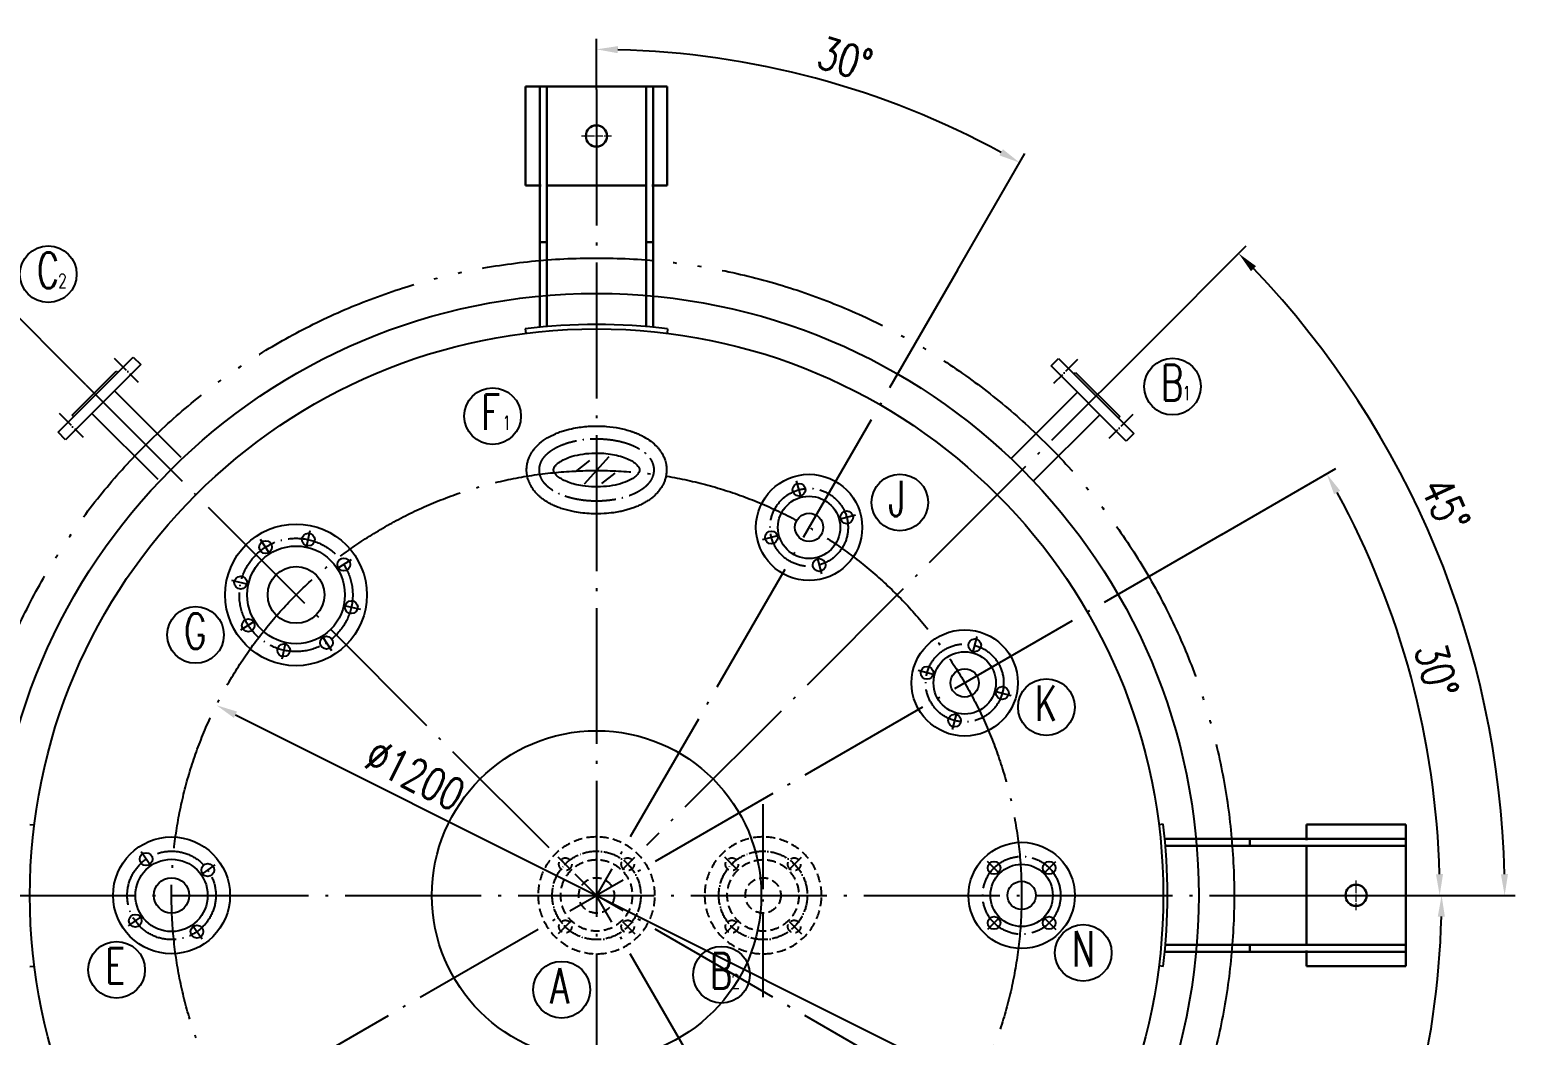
# Model space of a CAD drawing. Extents: x 2928 to 12091, y -6087 to 4005.
# Drawn here: x 6142 to 8239, y -3563 to -2143 of the extents above; entities that cross this region are included whole.
import ezdxf

# ---------------------------------------------------------------- set-up
doc = ezdxf.new("R2010")
doc.units = 0
doc.header["$MEASUREMENT"] = 0
for name, pattern in [('ACAD_ISO04W100', [30.5, 24, -3, 0.5, -3]), ('ACAD_ISO05W100', [34, 24, -3, 0.5, -3, 0.5, -3]), ('DASH10', [12, 10, -1, 0, -1]), ('HIDDEN', [0.375, 0.25, -0.125])]:
    doc.linetypes.add(name, pattern=pattern)
doc.layers.get('DEFPOINTS').update_dxf_attribs({"linetype": 'CONTINUOUS'})
for name, color, linetype in [('1中心线', 3, 'ACAD_ISO04W100'), ('3轮廓', 7, 'CONTINUOUS'), ('3轮廓、图框', 7, 'CONTINUOUS'), ('4文字标注', 5, 'CONTINUOUS'), ('6断裂线', 6, 'ACAD_ISO05W100')]:
    doc.layers.add(name, color=color, linetype=linetype)
doc.layers.add('中心线', color=3, linetype='DASH10', lineweight=18)
doc.layers.add('轮廓线', color=7, linetype='CONTINUOUS', lineweight=30)
doc.styles.add('CHINA', font='romans.shx', dxfattribs={"bigfont": 'china.shx'})
doc.styles.add('样式 2', font='ROMANS.shx', dxfattribs={"width": 0.75, "bigfont": 'hmhz.shx'})
doc.dimstyles.new('普通15CC', dxfattribs={"dimscale": 15, "dimtxt": 3, "dimasz": 2, "dimexe": 1, "dimexo": 0, "dimgap": 1, "dimtad": 1, "dimdec": 0, "dimzin": 11, "dimdsep": 46, "dimtxsty": 'CHINA', "dimcen": 0, "dimclrd": 5, "dimclre": 5, "dimclrt": 5, "dimadec": 0, "dimazin": 0, "dimtfac": 0.7, "dimtdec": 4, "dimtofl": 0, "dimtmove": 0, "dimatfit": 0, "dimfxl": 1, "dimtolj": 1, "dimtzin": 11, "dimarcsym": 0})

# ---------------------------------------------------------------- blocks, each defined once
blk = doc.blocks.new('管口符号')
at = {"layer": '4文字标注'}
blk.add_circle((-1249.14, -514.69), 4, dxfattribs=at)
at = {"layer": '4文字标注', "style": '样式 2', "width": 0.7}
for tag, p, height in [('A', (-1250.76, -516.64), 5), ('1', (-1247.74, -516.63), 2)]:
    blk.add_attdef(tag, p, '', height=height, dxfattribs=at)
blk = doc.blocks.new('*D32')
at = {"layer": '3轮廓、图框', "color": 5, "lineweight": -2}
for p, q in [((5854.9, -3365.8), (5692, -3365.8)), ((6059, -3875.5), (5859.5, -3990.7))]:
    blk.add_line(p, q, dxfattribs=at)
blk.add_arc((6941.8, -3365.8), 1234.8, 181.3921, 208.6079, dxfattribs=at)
at = {"layer": '3轮廓、图框', "color": 5}
for points in [[(5712.4, -3395.8), (5702.4, -3395.9), (5707, -3365.8)], [(5853.4, -3959.5), (5862.1, -3954.6), (5872.5, -3983.2)]]:
    blk.add_solid(points, dxfattribs=at)
at = {"layer": 'DEFPOINTS', "color": 0}
for p in [(5854.9, -3365.8), (6941.8, -3365.9), (7961.1, -3365.8), (5781.5, -3788.1), (6059, -3875.5)]:
    blk.add_point(p, dxfattribs=at)
at = {"layer": '3轮廓、图框', "color": 5, "insert": (5778.7, -3650), "char_height": 45, "attachment_point": 5, "rotation": 283.7284, "style": '样式 2'}
blk.add_mtext('\\A1;30%%d', dxfattribs=at)
blk = doc.blocks.new('*D33')
at = {"layer": '3轮廓、图框', "color": 5, "lineweight": -2}
for p, q in [((6941.8, -2228), (6941.8, -2156.2)), ((7451.4, -2483), (7546.5, -2318.3))]:
    blk.add_line(p, q, dxfattribs=at)
blk.add_arc((6941.8, -3365.8), 1194.5, 61.439, 88.561, dxfattribs=at)
at = {"layer": '3轮廓、图框', "color": 5}
for points in [[(6971.8, -2166.6), (6971.7, -2176.6), (6941.8, -2171.2)], [(7510.4, -2320.9), (7515.3, -2312.2), (7539, -2331.2)]]:
    blk.add_solid(points, dxfattribs=at)
at = {"layer": 'DEFPOINTS', "color": 0}
for p in [(7149.2, -2189.4), (6941.8, -2228), (7451.4, -2483), (6941.7, -3365.8), (6941.8, -4579.2)]:
    blk.add_point(p, dxfattribs=at)
at = {"layer": '3轮廓、图框', "color": 5, "insert": (7292.4, -2184.7), "char_height": 45, "attachment_point": 5, "rotation": 343.4654, "style": '样式 2'}
blk.add_mtext('\\A1;30%%d', dxfattribs=at)
blk = doc.blocks.new('*D34')
at = {"layer": '3轮廓、图框', "color": 5, "lineweight": -2}
for p, q in [((7824.5, -2856.2), (7985.5, -2763.2)), ((7961.1, -3365.8), (8146.9, -3365.8))]:
    blk.add_line(p, q, dxfattribs=at)
blk.add_arc((6941.8, -3365.8), 1190.2, 1.4443, 28.5557, dxfattribs=at)
at = {"layer": '3轮廓、图框', "color": 5}
for points in [[(7991.5, -2794.5), (7982.8, -2799.4), (7972.5, -2770.7)], [(8126.6, -3335.9), (8136.6, -3335.8), (8131.9, -3365.8)]]:
    blk.add_solid(points, dxfattribs=at)
at = {"layer": 'DEFPOINTS', "color": 0}
for p in [(7824.5, -2856.2), (8113.9, -3159.2), (5854.9, -3365.8), (6941.8, -3365.8), (7961.1, -3365.8)]:
    blk.add_point(p, dxfattribs=at)
at = {"layer": '3轮廓、图框', "color": 5, "insert": (8127.6, -3048.1), "char_height": 45, "attachment_point": 5, "rotation": 285, "style": '样式 2'}
blk.add_mtext('\\A1;30%%d', dxfattribs=at)
blk = doc.blocks.new('*D35')
at = {"layer": '3轮廓、图框', "color": 5, "lineweight": -2}
for p, q in [((7961.1, -3365.8), (8149.6, -3365.8)), ((7824.5, -3875.5), (7987.7, -3969.7))]:
    blk.add_line(p, q, dxfattribs=at)
blk.add_arc((6941.8, -3365.8), 1192.8, 331.4411, 358.5589, dxfattribs=at)
at = {"layer": '3轮廓、图框', "color": 5}
for points in [[(8139.2, -3395.9), (8129.2, -3395.8), (8134.6, -3365.8)], [(7985.1, -3933.6), (7993.8, -3938.5), (7974.8, -3962.2)]]:
    blk.add_solid(points, dxfattribs=at)
at = {"layer": 'DEFPOINTS', "color": 0}
for p in [(5854.9, -3365.8), (6941.8, -3365.8), (7961.1, -3365.8), (8116.4, -3573), (7824.5, -3875.5)]:
    blk.add_point(p, dxfattribs=at)
at = {"layer": '3轮廓、图框', "color": 5, "insert": (8044.5, -3710.4), "char_height": 45, "attachment_point": 5, "rotation": 72.6489, "style": '样式 2'}
blk.add_mtext('\\A1;30%%d', dxfattribs=at)
blk = doc.blocks.new('*D36')
at = {"layer": '3轮廓、图框', "color": 5, "lineweight": -2}
blk.add_line((7451.4, -4248.6), (7554, -4426.4), dxfattribs=at)
blk.add_arc((6941.8, -3365.9), 1209.5, 271.4211, 298.5789, dxfattribs=at)
at = {"layer": '3轮廓、图框', "color": 5}
for points in [[(7522.8, -4432.4), (7517.9, -4423.7), (7546.5, -4413.4)], [(6971.7, -4570.1), (6971.8, -4580.1), (6941.8, -4575.5)]]:
    blk.add_solid(points, dxfattribs=at)
at = {"layer": 'DEFPOINTS', "color": 0}
for p in [(6941.8, -2228), (6941.7, -3365.9), (7451.4, -4248.6), (7151.8, -4557.1), (6941.8, -4579.2)]:
    blk.add_point(p, dxfattribs=at)
at = {"layer": '3轮廓、图框', "color": 5, "insert": (7262.2, -4493.3), "char_height": 45, "attachment_point": 5, "rotation": 15.8671, "style": '样式 2'}
blk.add_mtext('\\A1;30%%d', dxfattribs=at)
blk = doc.blocks.new('*D37')
at = {"layer": '3轮廓、图框', "color": 5, "lineweight": -2}
for p, q in [((6221, -2645), (6063.3, -2487.3)), ((5854.9, -3365.8), (5699.4, -3365.8))]:
    blk.add_line(p, q, dxfattribs=at)
blk.add_arc((6941.8, -3365.8), 1227.4, 136.4005, 178.5995, dxfattribs=at)
at = {"layer": '3轮廓、图框', "color": 5}
for points in [[(6056.5, -2522.9), (6049.4, -2515.9), (6073.9, -2497.9)], [(5709.8, -3335.8), (5719.8, -3335.9), (5714.4, -3365.8)]]:
    blk.add_solid(points, dxfattribs=at)
at = {"layer": 'DEFPOINTS', "color": 0}
for p in [(6221, -2645), (5878.8, -2752.1), (5854.9, -3365.8), (6941.8, -3365.8), (7961.1, -3365.8)]:
    blk.add_point(p, dxfattribs=at)
at = {"layer": '3轮廓、图框', "color": 5, "insert": (5712.3, -3068.8), "char_height": 45, "attachment_point": 5, "rotation": 76.4174, "style": '样式 2'}
blk.add_mtext('\\A1;45%%d', dxfattribs=at)
blk = doc.blocks.new('*D53')
at = {"layer": '3轮廓、图框', "color": 5, "lineweight": -2}
for p, q in [((7719.7, -2587.9), (7858.7, -2448.8)), ((7961.1, -3365.8), (8238.6, -3365.8))]:
    blk.add_line(p, q, dxfattribs=at)
blk.add_arc((6941.9, -3365.8), 1281.8, 1.3411, 43.6634, dxfattribs=at)
at = {"layer": '3轮廓、图框', "color": 5}
for points in [[(7872.7, -2477.4), (7865.5, -2484.4), (7848.1, -2459.4)], [(8218.3, -3335.9), (8228.3, -3335.8), (8223.6, -3365.8)]]:
    blk.add_solid(points, dxfattribs=at)
at = {"layer": 'DEFPOINTS', "color": 0}
for p in [(7719.7, -2587.9), (8179.9, -3034.1), (7012.4, -3295.3), (5854.9, -3365.8), (7961.1, -3365.8)]:
    blk.add_point(p, dxfattribs=at)
at = {"layer": '3轮廓、图框', "color": 5, "insert": (8140.3, -2814.3), "char_height": 45, "attachment_point": 5, "rotation": 294.7109, "style": '样式 2'}
blk.add_mtext('\\A1;45%%d', dxfattribs=at)
blk = doc.blocks.new('*D54')
at = {"layer": '3轮廓、图框', "color": 5, "lineweight": -2}
blk.add_line((6432, -3110.8), (7451.5, -3620.9), dxfattribs=at)
at = {"layer": '3轮廓、图框', "color": 5}
for points in [[(6434.3, -3106.3), (6429.8, -3115.2), (6405.2, -3097.3)], [(7449.3, -3625.4), (7453.7, -3616.4), (7478.3, -3634.3)]]:
    blk.add_solid(points, dxfattribs=at)
at = {"layer": 'DEFPOINTS', "color": 0}
for p in [(6405.2, -3097.3), (7478.3, -3634.3)]:
    blk.add_point(p, dxfattribs=at)
at = {"layer": '3轮廓、图框', "color": 5, "insert": (6685.6, -3195.7), "char_height": 45, "attachment_point": 5, "rotation": 333.4172, "style": '样式 2'}
blk.add_mtext('\\A1;∅1200', dxfattribs=at)

msp = doc.modelspace()

# ---------------------------------------------------------------- linework, layer by layer
at = {"layer": '1中心线', "ltscale": 8}
for p, q in [((6941.76495, -2228.01856), (6941.76495, -4579.18595)), ((7451.40482, -2483.02925), (6941.73629, -3365.80104)), ((7719.69822, -2587.86859), (7012.38735, -3295.29022)), ((6220.98814, -2645.02423), (6941.76829, -3365.80438)), ((7824.53675, -2856.16118), (6941.76495, -3365.82971)), ((5854.90167, -3365.82971), (7961.10202, -3365.82971)), ((6058.99649, -3875.52357), (6941.76829, -3365.85504)), ((7451.40482, -4248.63017), (6941.73629, -3365.85838)), ((7824.53675, -3875.49824), (6941.76495, -3365.82971))]:
    msp.add_line(p, q, dxfattribs=at)
at = {"layer": '1中心线'}
for p, q in [((6260.83546, -2607.0898), (6294.77658, -2641.03093)), ((7620.79155, -2608.98892), (7586.85043, -2642.93005)), ((6183.05371, -2684.87155), (6216.99484, -2718.81267)), ((7698.5733, -2686.77067), (7664.63217, -2720.7118)), ((7230.34825, -2803.68507), (7223.94383, -2779.78345)), ((7284.23702, -2834.79776), (7308.13864, -2828.39335)), ((6532.45131, -2874.16664), (6538.07878, -2848.78274)), ((6480.4433, -2883.33706), (6466.4734, -2861.4087)), ((7199.23555, -2857.57384), (7175.33394, -2863.97826)), ((6575.71098, -2904.4574), (6597.63934, -2890.48749)), ((7253.12432, -2888.68654), (7259.52874, -2912.58815)), ((6450.15255, -2926.59674), (6424.76865, -2920.96926)), ((6584.8814, -2956.4654), (6610.2653, -2962.09288)), ((6459.32297, -2978.60474), (6437.39461, -2992.57465)), ((6502.58264, -3008.89549), (6496.95517, -3034.2794)), ((6554.59065, -2999.72508), (6568.56055, -3021.65343)), ((7472.76823, -3023.32897), (7479.17265, -2999.42736)), ((7418.87946, -3054.44167), (7394.97785, -3048.03725)), ((7503.88093, -3077.21775), (7527.78254, -3083.62217)), ((7449.99216, -3108.33045), (7443.58774, -3132.23206)), ((6312.51255, -3324.05296), (6297.43006, -3302.51292)), ((6383.54171, -3336.57731), (6405.08174, -3321.49482)), ((7510.65225, -3334.71701), (7493.15506, -3317.21982)), ((7572.87765, -3334.71701), (7590.37485, -3317.21982)), ((6299.9882, -3395.08211), (6278.44817, -3410.1646)), ((7510.65225, -3396.94241), (7493.15506, -3414.4396)), ((7572.87765, -3396.94241), (7590.37485, -3414.4396)), ((6371.01735, -3407.60646), (6386.09984, -3429.1465))]:
    msp.add_line(p, q, dxfattribs=at)
at = {"layer": '1中心线', "ltscale": 5}
msp.add_line((7176.76495, -3509.29849), (7176.76495, -3222.36093), dxfattribs=at)
at = {"layer": '1中心线', "ltscale": 10}
for p, q in [((6904.94763, -3329.11026), (6887.53898, -3311.70161)), ((6978.38653, -3329.11026), (6995.79518, -3311.70161)), ((7140.0455, -3329.11026), (7122.63685, -3311.70161)), ((7213.48441, -3329.11026), (7230.89306, -3311.70161)), ((6904.94763, -3402.54916), (6887.53898, -3419.95781)), ((6978.38653, -3402.54916), (6995.79518, -3419.95781)), ((7140.0455, -3402.54916), (7122.63685, -3419.95781)), ((7213.48441, -3402.54916), (7230.89306, -3419.95781))]:
    msp.add_line(p, q, dxfattribs=at)
at = {"layer": '1中心线', "ltscale": 8}
msp.add_circle((6941.76495, -3365.82971), 600, dxfattribs=at)
at = {"layer": '1中心线', "ltscale": 3}
for centre, radius in [((7241.73629, -2846.1858), 55), ((6517.51697, -2941.53107), 80), ((7461.3802, -3065.82971), 55), ((6341.76495, -3365.82971), 62.5), ((7541.76495, -3365.82971), 55)]:
    msp.add_circle(centre, radius, dxfattribs=at)
at = {"layer": '1中心线'}
for centre in [(6941.66708, -3365.82971), (7176.76495, -3365.82971)]:
    msp.add_circle(centre, 62.5, dxfattribs=at)
at = {"layer": '1中心线', "ltscale": 3}
msp.add_open_spline([(6860.98924, -2765.09275), (6860.98924, -2765.96207), (6861.03384, -2766.84648), (6861.231, -2768.80344), (6861.40371, -2769.86006), (6861.82353, -2771.72048), (6862.04211, -2772.51866), (6862.54561, -2774.08401), (6862.83097, -2774.85341), (6863.78615, -2777.13121), (6864.55126, -2778.5993), (6865.99651, -2780.92879), (6866.61642, -2781.82769), (6867.81588, -2783.41028), (6868.38637, -2784.10882), (6869.58096, -2785.47452), (6870.19896, -2786.13502), (6871.48552, -2787.42569), (6872.15792, -2788.05961), (6873.54658, -2789.29403), (6874.26474, -2789.89637), (6876.04994, -2791.31346), (6877.12926, -2792.10719), (6879.37139, -2793.63954), (6880.54007, -2794.3822), (6882.93978, -2795.80419), (6884.18352, -2796.49109), (6886.73886, -2797.80904), (6888.05189, -2798.44079), (6891.24875, -2799.87753), (6893.15208, -2800.65512), (6896.65229, -2801.95435), (6898.22606, -2802.49533), (6901.42421, -2803.51173), (6903.05214, -2803.98835), (6906.5085, -2804.91802), (6908.34647, -2805.36703), (6912.07092, -2806.18866), (6913.96071, -2806.56211), (6919.69995, -2807.56887), (6923.62153, -2808.08882), (6931.56901, -2808.82068), (6935.59438, -2809.03209), (6943.8628, -2809.14542), (6948.10758, -2809.03174), (6956.49993, -2808.46223), (6960.65327, -2808.00576), (6967.56379, -2806.9455), (6970.35742, -2806.42888), (6975.23877, -2805.36276), (6977.35569, -2804.84217), (6981.16421, -2803.7958), (6982.86233, -2803.28692), (6986.18458, -2802.20301), (6987.81588, -2801.62569), (6990.99181, -2800.40789), (6992.53362, -2799.76869), (6995.56278, -2798.41118), (6997.03866, -2797.69813), (6999.86829, -2796.22063), (7001.23069, -2795.45209), (7003.27176, -2794.2053), (7003.98002, -2793.75366), (7005.23652, -2792.91661), (7005.78622, -2792.53755), (7006.85588, -2791.77302), (7007.37826, -2791.38594), (7008.91366, -2790.20512), (7009.90023, -2789.38761), (7011.78783, -2787.69447), (7012.69066, -2786.81695), (7014.3876, -2785.01717), (7015.1866, -2784.09012), (7016.69742, -2782.15444), (7017.39865, -2781.15862), (7018.67957, -2779.11482), (7019.26378, -2778.05931), (7020.30424, -2775.88648), (7020.76158, -2774.7655), (7021.37828, -2772.92826), (7021.58847, -2772.20806), (7021.96472, -2770.68796), (7022.12706, -2769.87858), (7022.32972, -2768.55834), (7022.39281, -2768.04891), (7022.49907, -2766.91977), (7022.53547, -2766.28274), (7022.56158, -2764.9929), (7022.55099, -2764.3416), (7022.48334, -2763.06049), (7022.42616, -2762.42383), (7022.28405, -2761.30097), (7022.20876, -2760.81653), (7022.02739, -2759.83269), (7021.92276, -2759.34182), (7021.64776, -2758.20445), (7021.46753, -2757.56301), (7021.06069, -2756.29037), (7020.83926, -2755.67463), (7020.34478, -2754.4348), (7020.07465, -2753.81931), (7019.49782, -2752.61424), (7019.18907, -2752.02009), (7018.20809, -2750.26855), (7017.48215, -2749.1429), (7016.21432, -2747.40176), (7015.72388, -2746.77272), (7014.70547, -2745.54699), (7014.17527, -2744.94745), (7013.06718, -2743.76553), (7012.49085, -2743.18505), (7011.20451, -2741.95758), (7010.48982, -2741.31722), (7009.16721, -2740.2003), (7008.57469, -2739.72213), (7007.36708, -2738.7896), (7006.74725, -2738.33155), (7005.47735, -2737.43189), (7004.83112, -2736.99305), (7002.85068, -2735.70258), (7001.46574, -2734.87155), (6998.94431, -2733.47352), (6997.82115, -2732.88831), (6995.47311, -2731.73707), (6994.25565, -2731.17665), (6991.76373, -2730.09934), (6990.48251, -2729.57951), (6987.48996, -2728.44019), (6985.76204, -2727.83633), (6982.20701, -2726.69752), (6980.39162, -2726.16621), (6976.10214, -2725.02347), (6973.60497, -2724.4414), (6968.39959, -2723.39098), (6965.6903, -2722.92859), (6960.20737, -2722.15707), (6957.43012, -2721.8473), (6951.30148, -2721.33745), (6947.93242, -2721.16787), (6941.19714, -2721.04719), (6937.82547, -2721.09594), (6931.10818, -2721.41109), (6927.77226, -2721.67711), (6921.14724, -2722.42842), (6917.85602, -2722.91617), (6911.4311, -2724.10387), (6908.29103, -2724.80482), (6901.0228, -2726.72468), (6897.02002, -2728.02448), (6891.29053, -2730.28976), (6889.41042, -2731.10729), (6886.35479, -2732.56844), (6885.15888, -2733.17823), (6883.1898, -2734.25015), (6882.40331, -2734.69769), (6880.85915, -2735.61646), (6880.10877, -2736.08334), (6878.51961, -2737.11859), (6877.68973, -2737.68859), (6876.08415, -2738.85422), (6875.30712, -2739.4506), (6873.78516, -2740.68803), (6873.04921, -2741.32191), (6871.21107, -2743.00482), (6870.15229, -2744.07444), (6868.17395, -2746.30545), (6867.2501, -2747.47184), (6865.57403, -2749.88139), (6864.8167, -2751.13132), (6863.79987, -2753.10836), (6863.47286, -2753.8065), (6862.98692, -2754.95772), (6862.81161, -2755.40362), (6862.47799, -2756.32037), (6862.32145, -2756.78705), (6861.8924, -2758.18612), (6861.65495, -2759.13533), (6861.38034, -2760.55536), (6861.30311, -2761.02045), (6861.11019, -2762.41295), (6861.02916, -2763.37297), (6860.9931, -2764.57817), (6860.98924, -2764.83601), (6860.98924, -2765.09275)], degree=3, knots=[0, 0, 0, 0, 0.0489122427, 0.0489122427, 0.109095215, 0.109095215, 0.154974362, 0.154974362, 0.200853509, 0.200853509, 0.2926118029, 0.2926118029, 0.3526419207, 0.3526419207, 0.4017134326, 0.4017134326, 0.4507849444, 0.4507849444, 0.4998564563, 0.4998564563, 0.5489279681, 0.5489279681, 0.6176973992, 0.6176973992, 0.6864668304, 0.6864668304, 0.7552362615, 0.7552362615, 0.8240056927, 0.8240056927, 0.918045484, 0.918045484, 0.9914356199, 0.9914356199, 1.0648257558, 1.0648257558, 1.1444506344, 1.1444506344, 1.224075513, 1.224075513, 1.3833252703, 1.3833252703, 1.5425750275, 1.5425750275, 1.7097361502, 1.7097361502, 1.8768972728, 1.8768972728, 1.9935538384, 1.9935538384, 2.0856242428, 2.0856242428, 2.1624267513, 2.1624267513, 2.2392292598, 2.2392292598, 2.3160317684, 2.3160317684, 2.3928342769, 2.3928342769, 2.4696367854, 2.4696367854, 2.5115485115, 2.5115485115, 2.545010473, 2.545010473, 2.5784724344, 2.5784724344, 2.6453963574, 2.6453963574, 2.7123202803, 2.7123202803, 2.7792442033, 2.7792442033, 2.8461681262, 2.8461681262, 2.9130920491, 2.9130920491, 2.9800159721, 2.9800159721, 3.0218889561, 3.0218889561, 3.0673242441, 3.0673242441, 3.095947752, 3.095947752, 3.1316356419, 3.1316356419, 3.1673235318, 3.1673235318, 3.2030114217, 3.2030114217, 3.2307657536, 3.2307657536, 3.2585200854, 3.2585200854, 3.2956794116, 3.2956794116, 3.3328387378, 3.3328387378, 3.369998064, 3.369998064, 3.4071573902, 3.4071573902, 3.4814760426, 3.4814760426, 3.5250975834, 3.5250975834, 3.5687191241, 3.5687191241, 3.6123406649, 3.6123406649, 3.6633785978, 3.6633785978, 3.7029125549, 3.7029125549, 3.742446512, 3.742446512, 3.7819804691, 3.7819804691, 3.8610483833, 3.8610483833, 3.922068341, 3.922068341, 3.9847857615, 3.9847857615, 4.047503182, 4.047503182, 4.1290813674, 4.1290813674, 4.2106595529, 4.2106595529, 4.3184293909, 4.3184293909, 4.4304888668, 4.4304888668, 4.5425483427, 4.5425483427, 4.675606308, 4.675606308, 4.8086642733, 4.8086642733, 4.9417222386, 4.9417222386, 5.0762055329, 5.0762055329, 5.2106888273, 5.2106888273, 5.39561584, 5.39561584, 5.4902455602, 5.4902455602, 5.5546963253, 5.5546963253, 5.5987511394, 5.5987511394, 5.6428059535, 5.6428059535, 5.6937258297, 5.6937258297, 5.7446457058, 5.7446457058, 5.795565582, 5.795565582, 5.8765176949, 5.8765176949, 5.9574698078, 5.9574698078, 6.0384219207, 6.0384219207, 6.0810445544, 6.0810445544, 6.1081940767, 6.1081940767, 6.135343599, 6.135343599, 6.1896426437, 6.1896426437, 6.2160085021, 6.2160085021, 6.268740219, 6.268740219, 6.2831853072, 6.2831853072, 6.2831853072, 6.2831853072], dxfattribs=at)
at = {"layer": '3轮廓'}
for p, q in [((6181.6395, -2711.7416), (6287.70551, -2605.67559)), ((6298.31212, -2616.28219), (6192.2461, -2722.34821)), ((6287.70551, -2605.67559), (6298.31212, -2616.28219)), ((7583.31489, -2618.18131), (7593.9215, -2607.57471)), ((7689.38091, -2724.24733), (7583.31489, -2618.18131)), ((7593.9215, -2607.57471), (7699.98751, -2713.64073)), ((6201.43849, -2687.69997), (6263.66388, -2625.47458)), ((6263.66388, -2625.47458), (6265.7852, -2627.5959)), ((7615.84181, -2629.49502), (7617.96313, -2627.3737)), ((7617.96313, -2627.3737), (7680.18852, -2689.5991)), ((6261.18901, -2653.4053), (6354.72469, -2746.94098)), ((7526.90232, -2748.8401), (7620.438, -2655.30442)), ((6203.55981, -2689.82129), (6201.43849, -2687.69997)), ((6322.90489, -2778.76078), (6229.3692, -2685.2251)), ((7652.2578, -2687.12422), (7558.72212, -2780.65991)), ((7680.18852, -2689.5991), (7678.0672, -2691.72042)), ((6192.2461, -2722.34821), (6181.6395, -2711.7416)), ((7699.98751, -2713.64073), (7689.38091, -2724.24733))]:
    msp.add_line(p, q, dxfattribs=at)
for centre, radius in [((7241.73629, -2846.1858), 75), ((7227.50124, -2793.05988), 9), ((7241.73629, -2846.1858), 44), ((7241.73629, -2846.1858), 20), ((7294.86221, -2831.95075), 9), ((6517.51697, -2941.53107), 100), ((7188.61037, -2860.42085), 9), ((6517.51697, -2941.53107), 69), ((6474.53301, -2874.05975), 9), ((6534.83214, -2863.42739), 9), ((6584.98829, -2898.5471), 9), ((7255.97133, -2899.31172), 9), ((6517.51697, -2941.53107), 40), ((6439.41329, -2924.2159), 9), ((6595.62066, -2958.84624), 9), ((6450.04566, -2984.51504), 9), ((7461.3802, -3065.82971), 75), ((6500.20181, -3019.63475), 9), ((6560.50094, -3009.00238), 9), ((7475.61524, -3012.70379), 9), ((7461.3802, -3065.82971), 44), ((7408.25427, -3051.59466), 9), ((7461.3802, -3065.82971), 20), ((7514.50612, -3080.06476), 9), ((7447.14515, -3118.95563), 9), ((6341.76495, -3365.82971), 82.5), ((7541.76495, -3365.82971), 75), ((6305.91643, -3314.63271), 9), ((6341.76495, -3365.82971), 51), ((6392.96196, -3329.98118), 9), ((7502.87408, -3326.93884), 9), ((7541.76495, -3365.82971), 44), ((7580.65583, -3326.93884), 9), ((6341.76495, -3365.82971), 25), ((7541.76495, -3365.82971), 20), ((6290.56795, -3401.67824), 9), ((7502.87408, -3404.72058), 9), ((7580.65583, -3404.72058), 9), ((6377.61348, -3417.02671), 9)]:
    msp.add_circle(centre, radius, dxfattribs=at)
at = {"layer": '3轮廓', "color": 1, "linetype": 'HIDDEN', "ltscale": 50}
for centre, radius in [((6897.64417, -3321.8068), 9), ((6985.68999, -3321.8068), 9), ((7132.74205, -3321.80681), 9), ((7220.78786, -3321.80681), 9), ((6941.66708, -3365.82971), 50.5), ((7176.76495, -3365.82971), 50.5), ((6941.66708, -3365.82971), 25), ((7176.76495, -3365.82971), 25), ((6897.64417, -3409.85262), 9), ((6985.68999, -3409.85262), 9), ((7132.74205, -3409.85262), 9), ((7220.78786, -3409.85262), 9)]:
    msp.add_circle(centre, radius, dxfattribs=at)
for centre, start, end in [((6941.66708, -3365.82971), 0, 180), ((7176.76495, -3365.82971), 0, 180), ((6941.66708, -3365.82971), 180, 0), ((7176.76495, -3365.82971), 180, 0)]:
    msp.add_arc(centre, 82.5, start, end, dxfattribs=at)
at = {"layer": '3轮廓'}
for points, knots in [([(6842.98924, -2765.09274), (6842.98924, -2767.55493), (6843.19879, -2770.02919), (6844.00622, -2774.83748), (6844.60885, -2777.20288), (6846.1348, -2781.71722), (6847.06346, -2783.88576), (6849.50228, -2788.64145), (6851.10645, -2791.15226), (6853.58624, -2794.43981), (6854.34405, -2795.37712), (6855.90807, -2797.19481), (6856.70842, -2798.06833), (6858.3387, -2799.74762), (6859.16817, -2800.55407), (6860.99764, -2802.24068), (6861.99286, -2803.10262), (6863.81974, -2804.59673), (6864.64259, -2805.23954), (6866.54915, -2806.66555), (6867.6434, -2807.4381), (6869.76514, -2808.85658), (6870.79354, -2809.51053), (6872.8696, -2810.76899), (6873.92057, -2811.37556), (6877.12244, -2813.13853), (6879.30493, -2814.22892), (6883.78103, -2816.26779), (6886.06503, -2817.21229), (6890.72532, -2818.96441), (6893.10485, -2819.77392), (6897.93377, -2821.25871), (6900.38544, -2821.93466), (6905.37252, -2823.16361), (6907.89661, -2823.71402), (6914.31039, -2824.94035), (6918.23975, -2825.53713), (6926.1771, -2826.44818), (6930.19117, -2826.76354), (6940.29859, -2827.20265), (6946.42005, -2827.14735), (6956.95548, -2826.49698), (6961.39839, -2826.04636), (6968.82604, -2824.98593), (6971.84074, -2824.46751), (6977.00573, -2823.41847), (6979.17816, -2822.92586), (6983.43678, -2821.85378), (6985.5283, -2821.27487), (6989.64256, -2820.02651), (6991.66864, -2819.3559), (6995.92668, -2817.81974), (6998.1404, -2816.944), (7002.0482, -2815.2457), (7003.7631, -2814.44562), (7007.11597, -2812.76236), (7008.75701, -2811.87734), (7011.89077, -2810.05421), (7013.38678, -2809.12144), (7016.98781, -2806.70697), (7019.03993, -2805.18474), (7022.56011, -2802.2499), (7024.06216, -2800.88311), (7026.94173, -2797.98848), (7028.32272, -2796.45679), (7030.94363, -2793.19624), (7032.18445, -2791.4667), (7034.13624, -2788.3436), (7034.89682, -2786.99797), (7036.30489, -2784.19829), (7036.94911, -2782.75056), (7038.0991, -2779.75978), (7038.60168, -2778.22551), (7039.44616, -2775.07312), (7039.78867, -2773.45294), (7040.29278, -2770.17678), (7040.45324, -2768.52628), (7040.58707, -2765.1495), (7040.55564, -2763.42502), (7040.34973, -2760.7247), (7040.23916, -2759.72537), (7039.91472, -2757.48637), (7039.67638, -2756.22937), (7039.10041, -2753.75755), (7038.76314, -2752.54412), (7038.10779, -2750.50877), (7037.81455, -2749.68162), (7037.18251, -2748.04528), (7036.84533, -2747.2404), (7035.77599, -2744.86846), (7034.98668, -2743.34614), (7033.51605, -2740.82336), (7032.86214, -2739.79115), (7031.40686, -2737.65824), (7030.59488, -2736.56297), (7028.91737, -2734.4613), (7028.04948, -2733.45181), (7024.42361, -2729.50732), (7021.4537, -2726.87573), (7015.20394, -2722.1603), (7011.90195, -2720.06011), (7007.09943, -2717.42104), (7005.70528, -2716.70146), (7002.59393, -2715.189), (7000.87624, -2714.41366), (6997.81209, -2713.12649), (6996.47945, -2712.59685), (6993.79197, -2711.5865), (6992.4335, -2711.10436), (6988.31432, -2709.72398), (6985.50769, -2708.89055), (6979.80619, -2707.39545), (6976.90847, -2706.73335), (6968.08622, -2704.993), (6962.05, -2704.16297), (6952.5494, -2703.38283), (6949.13036, -2703.20455), (6942.28931, -2703.04964), (6938.86406, -2703.07305), (6928.61125, -2703.446), (6921.81432, -2704.09814), (6911.11875, -2705.80176), (6907.11818, -2706.60146), (6900.94915, -2708.1075), (6898.72238, -2708.70916), (6894.34527, -2710.01444), (6892.18953, -2710.7198), (6887.94944, -2712.24157), (6885.86463, -2713.05819), (6879.71764, -2715.68623), (6875.78229, -2717.66561), (6868.26683, -2722.1929), (6864.69401, -2724.73484), (6859.32165, -2729.42442), (6857.37841, -2731.33518), (6853.72385, -2735.48702), (6852.01146, -2737.72894), (6848.99921, -2742.45405), (6847.67992, -2744.92729), (6846.24551, -2748.33504), (6845.93791, -2749.12411), (6845.35952, -2750.73907), (6845.09031, -2751.56099), (6844.35169, -2754.05322), (6843.94872, -2755.75972), (6843.46998, -2758.5084), (6843.32814, -2759.53297), (6843.11544, -2761.60358), (6843.04507, -2762.64651), (6842.99674, -2764.15751), (6842.98924, -2764.62486), (6842.98924, -2765.09274)], [0, 0, 0, 0, 0.0813569842, 0.0813569842, 0.1627139684, 0.1627139684, 0.2440709526, 0.2440709526, 0.3510980775, 0.3510980775, 0.3958296461, 0.3958296461, 0.4405612146, 0.4405612146, 0.4847482154, 0.4847482154, 0.535653913, 0.535653913, 0.5759335969, 0.5759335969, 0.6280860193, 0.6280860193, 0.6753802655, 0.6753802655, 0.7226745117, 0.7226745117, 0.817263004, 0.817263004, 0.9118514964, 0.9118514964, 1.0064399887, 1.0064399887, 1.101028481, 1.101028481, 1.1956169734, 1.1956169734, 1.3386007603, 1.3386007603, 1.4815845473, 1.4815845473, 1.6973826613, 1.6973826613, 1.8566329433, 1.8566329433, 1.9671969558, 1.9671969558, 2.048948907, 2.048948907, 2.1293717961, 2.1293717961, 2.2097946853, 2.2097946853, 2.30068559, 2.30068559, 2.3733004769, 2.3733004769, 2.4459153638, 2.4459153638, 2.5146708476, 2.5146708476, 2.614090699, 2.614090699, 2.6917159284, 2.6917159284, 2.7693411578, 2.7693411578, 2.8469663873, 2.8469663873, 2.9020114367, 2.9020114367, 2.9570564861, 2.9570564861, 3.0121015355, 3.0121015355, 3.0671465849, 3.0671465849, 3.1221916343, 3.1221916343, 3.178706068, 3.178706068, 3.2117964502, 3.2117964502, 3.2542829373, 3.2542829373, 3.2967694244, 3.2967694244, 3.326942821, 3.326942821, 3.3571162177, 3.3571162177, 3.417463011, 3.417463011, 3.4615100722, 3.4615100722, 3.5114121346, 3.5114121346, 3.5613141971, 3.5613141971, 3.7133920941, 3.7133920941, 3.8654699912, 3.8654699912, 3.9263595081, 3.9263595081, 3.9990492881, 3.9990492881, 4.0536122997, 4.0536122997, 4.1081753113, 4.1081753113, 4.2173013345, 4.2173013345, 4.3264273577, 4.3264273577, 4.5446794041, 4.5446794041, 4.6658900524, 4.6658900524, 4.7871007007, 4.7871007007, 5.0295219974, 5.0295219974, 5.1781198403, 5.1781198403, 5.263463074, 5.263463074, 5.3488063078, 5.3488063078, 5.4341495415, 5.4341495415, 5.604836009, 5.604836009, 5.7755224764, 5.7755224764, 5.879236498, 5.879236498, 5.9829505195, 5.9829505195, 6.0816015735, 6.0816015735, 6.1109230762, 6.1109230762, 6.1402445789, 6.1402445789, 6.1988875844, 6.1988875844, 6.233306394, 6.233306394, 6.2677252037, 6.2677252037, 6.2831853072, 6.2831853072, 6.2831853072, 6.2831853072]), ([(6881.08924, -2765.09275), (6881.08924, -2765.55264), (6881.1392, -2766.01361), (6881.36949, -2767.01991), (6881.55142, -2767.56613), (6882.11241, -2768.77669), (6882.4926, -2769.44029), (6883.50481, -2770.86591), (6884.13692, -2771.627), (6885.67709, -2773.20463), (6886.58485, -2774.02071), (6889.32109, -2776.17165), (6891.37288, -2777.51403), (6896.12251, -2780.07907), (6898.81908, -2781.30211), (6904.73929, -2783.53072), (6907.96253, -2784.53671), (6914.80183, -2786.26763), (6918.41773, -2786.9928), (6927.56525, -2788.374), (6933.23308, -2788.85404), (6944.64431, -2789.0913), (6950.38709, -2788.84859), (6961.49688, -2787.6655), (6966.86325, -2786.72469), (6976.78463, -2784.24974), (6981.33858, -2782.71414), (6988.11784, -2779.74882), (6990.63708, -2778.41339), (6994.94025, -2775.67739), (6996.7218, -2774.27686), (6999.15024, -2771.93753), (6999.97038, -2770.9733), (7001.21649, -2769.19814), (7001.64287, -2768.39), (7002.21149, -2766.95525), (7002.35796, -2766.32977), (7002.4731, -2765.24985), (7002.46738, -2764.78059), (7002.33539, -2763.78469), (7002.20764, -2763.25592), (7001.76396, -2762.07375), (7001.44615, -2761.4207), (7000.54967, -2759.99458), (6999.97052, -2759.22276), (6998.51289, -2757.60425), (6997.63472, -2756.7583), (6995.57386, -2755.04348), (6994.39154, -2754.17482), (6990.85405, -2751.88804), (6988.24146, -2750.49094), (6982.34123, -2747.90978), (6979.05458, -2746.72501), (6971.96975, -2744.66239), (6968.17189, -2743.7841), (6960.24167, -2742.39213), (6956.10946, -2741.87824), (6947.69533, -2741.24552), (6943.41354, -2741.12662), (6933.53046, -2741.31668), (6927.94384, -2741.77535), (6917.26578, -2743.34733), (6912.17497, -2744.46125), (6903.68506, -2746.98399), (6900.14576, -2748.31041), (6893.89907, -2751.19707), (6891.19354, -2752.75841), (6887.36517, -2755.48346), (6886.01285, -2756.64031), (6883.85002, -2758.84907), (6883.04104, -2759.89849), (6882.01352, -2761.57651), (6881.70273, -2762.24592), (6881.28102, -2763.45288), (6881.16767, -2763.99028), (6881.09864, -2764.70119), (6881.08924, -2764.89698), (6881.08924, -2765.09275)], [0, 0, 0, 0, 0.1106647797, 0.1106647797, 0.2213295594, 0.2213295594, 0.3319943392, 0.3319943392, 0.4426591189, 0.4426591189, 0.5533238986, 0.5533238986, 0.7323210356, 0.7323210356, 0.9113181726, 0.9113181726, 1.0903153095, 1.0903153095, 1.2693124465, 1.2693124465, 1.5280027553, 1.5280027553, 1.7866930642, 1.7866930642, 2.045383373, 2.045383373, 2.3040736818, 2.3040736818, 2.4893896881, 2.4893896881, 2.6747056943, 2.6747056943, 2.8130933838, 2.8130933838, 2.9514810733, 2.9514810733, 3.0898687628, 3.0898687628, 3.2058597506, 3.2058597506, 3.3218507384, 3.3218507384, 3.4378417262, 3.4378417262, 3.5538327141, 3.5538327141, 3.6698237019, 3.6698237019, 3.7858146897, 3.7858146897, 3.9790466436, 3.9790466436, 4.1722785975, 4.1722785975, 4.3655105514, 4.3655105514, 4.5587425053, 4.5587425053, 4.7519744592, 4.7519744592, 5.00676737, 5.00676737, 5.2615602807, 5.2615602807, 5.473047652, 5.473047652, 5.6845350232, 5.6845350232, 5.8393581415, 5.8393581415, 5.9941812597, 5.9941812597, 6.1151287145, 6.1151287145, 6.2360761693, 6.2360761693, 6.2831853072, 6.2831853072, 6.2831853072, 6.2831853072])]:
    msp.add_open_spline(points, degree=3, knots=knots, dxfattribs=at)
at = {"layer": '3轮廓、图框'}
for p, q in [((6841.19041, -2565.73554), (6841.894, -2571.69415)), ((7041.94801, -2565.73554), (7041.24442, -2571.69415)), ((6141.57291, -3265.54878), (6147.53151, -3266.25237)), ((7741.76125, -3265.35304), (7735.80264, -3266.05663)), ((6141.57291, -3466.30638), (6147.53151, -3465.60279)), ((7741.76125, -3466.11064), (7735.80264, -3465.40705))]:
    msp.add_line(p, q, dxfattribs=at)
for radius in [850, 800, 232.5]:
    msp.add_circle((6941.76495, -3365.82971), radius, dxfattribs=at)
for centre, start, end in [((6941.56921, -3415.82971), 83.26571856, 96.73428144), ((6891.66708, -3365.73184), 353.26571856, 6.73428144)]:
    msp.add_arc(centre, 856, start, end, dxfattribs=at)
at = {"layer": '6断裂线', "color": 5, "ltscale": 5}
for p, q in [((6959.17376, -2746.72914), (6924.35614, -2784.93029)), ((6931.59663, -2751.81594), (6911.5498, -2767.73824)), ((6967.71778, -2769.39229), (6948.78203, -2784.18066))]:
    msp.add_line(p, q, dxfattribs=at)
at = {"layer": '6断裂线', "ltscale": 10}
msp.add_circle((6941.76495, -3365.82971), 900, dxfattribs=at)
at = {"layer": '中心线'}
for p, q in [((6962.66814, -2293.57623), (6920.47027, -2293.57623)), ((8013.92056, -3386.83077), (8013.92056, -3344.6329))]:
    msp.add_line(p, q, dxfattribs=at)
at = {"layer": '轮廓线'}
for p, q in [((6841.56921, -2363.57623), (6841.56921, -2223.57623)), ((7041.56921, -2223.57623), (6841.56921, -2223.57623)), ((6861.56921, -2563.57623), (6861.56921, -2223.57623)), ((6871.56921, -2562.69666), (6871.56921, -2223.57623)), ((7011.56921, -2562.69666), (7011.56921, -2223.57623)), ((7021.56921, -2563.57623), (7021.56921, -2223.57623)), ((7041.56921, -2363.57623), (7041.56921, -2223.57623)), ((6863.56921, -2363.57623), (6841.56921, -2363.57623)), ((7011.56921, -2363.57623), (6871.56921, -2363.57623)), ((7041.56921, -2363.57623), (7019.56921, -2363.57623)), ((6871.56921, -2443.57623), (6861.56921, -2443.57623)), ((6871.56921, -2443.57623), (6861.56921, -2443.57623)), ((7021.56921, -2443.57623), (7011.56921, -2443.57623)), ((7943.92056, -3265.73184), (8083.92056, -3265.73184)), ((7943.92056, -3287.73184), (7943.92056, -3265.73184)), ((8083.92056, -3465.73184), (8083.92056, -3265.73184)), ((7743.92056, -3285.73184), (8083.92056, -3285.73184)), ((7863.92056, -3295.73184), (7863.92056, -3285.73184)), ((7863.92056, -3295.73184), (7863.92056, -3285.73184)), ((7744.80013, -3295.73184), (8083.92056, -3295.73184)), ((7943.92056, -3435.73184), (7943.92056, -3295.73184)), ((7744.80013, -3435.73184), (8083.92056, -3435.73184)), ((7863.92056, -3445.73184), (7863.92056, -3435.73184)), ((7743.92056, -3445.73184), (8083.92056, -3445.73184)), ((7943.92056, -3465.73184), (7943.92056, -3443.73184)), ((7943.92056, -3465.73184), (8083.92056, -3465.73184))]:
    msp.add_line(p, q, dxfattribs=at)
for centre in [(6941.56921, -2293.57623), (8013.92056, -3365.73184)]:
    msp.add_circle(centre, 15, dxfattribs=at)

# ---------------------------------------------------------------- block references
at = {"layer": '4文字标注'}
for p, xscale, yscale, zscale, values in [((18659.19713, 2658.21686), 9.99999999999998, 9.99999999999998, 9.99999999999998, {'1': '2', 'A': 'C'}), ((20246.18811, 2499.53897), 9.99999998999999, 9.99999998999999, 9.99999998999999, {'1': '1', 'A': 'B'}), ((19286.42441, 2457.84927), 9.999999899999994, 9.999999899999994, 9.999999899999994, {'1': '1', 'A': 'F'}), ((19861.30503, 2335.95021), 9.999999899999994, 9.999999899999994, 9.999999899999994, {'A': 'J'}), ((18867.0836, 2148.81731), 9.999999899999988, 9.999999899999988, 9.999999899999988, {'A': 'G'}), ((20068.03857, 2046.9026), 9.999999899999992, 9.999999899999992, 9.999999899999992, {'A': 'K'}), ((20120.15377, 1699.95425), 9.99999989999999, 9.99999989999999, 9.99999989999999, {'A': 'N'}), ((18755.62771, 1676.04452), 9.999999899999994, 9.999999899999994, 9.999999899999994, {'A': 'E'}), ((19609.57028, 1669.13706), 9.999999899999994, 9.999999899999994, 9.999999899999994, {'1': '2', 'A': 'B'}), ((19383.87528, 1647.93726), 9.999999989999989, 9.999999989999989, 9.999999989999989, {'A': 'A'})]:
    msp.add_blockref('管口符号', p, dxfattribs=dict(at, xscale=xscale, yscale=yscale, zscale=zscale)).add_auto_attribs(values)

# ---------------------------------------------------------------- dimensions: what is measured, and where the dimension line sits
at = {"layer": '3轮廓、图框'}
for base, line1, line2, picture, middle in [((7149.19479, -2189.35831), ((6941.76495, -2228.01856), (6941.76495, -4579.18595)), ((7451.40482, -2483.02925), (6941.73629, -3365.80104)), '*D33', (7281.725, -2220.6073)), ((7151.80097, -4557.08149), ((6941.76495, -2228.01856), (6941.76495, -4579.18595)), ((7451.40482, -4248.63017), (6941.73629, -3365.85838)), '*D36', (7272.4643, -4529.37152)), ((8179.92581, -3034.05605), ((5854.90167, -3365.82971), (7961.10202, -3365.82971)), ((7719.69822, -2587.86859), (7012.38735, -3295.29022)), '*D53', (8106.23732, -2830.00667)), ((5878.83531, -2752.13044), ((6220.98814, -2645.02423), (6941.76829, -3365.80438)), ((5854.90167, -3365.82971), (7961.10202, -3365.82971)), '*D37', (5748.72265, -3077.5784)), ((5781.50214, -3788.14802), ((6058.99649, -3875.52357), (6941.76829, -3365.85504)), ((5854.90167, -3365.82971), (7961.10202, -3365.82971)), '*D32', (5742.31139, -3658.86554)), ((8116.43933, -3572.9565), ((5854.90167, -3365.82971), (7961.10202, -3365.82971)), ((7824.53675, -3875.49824), (6941.76495, -3365.82971)), '*D35', (8080.28245, -3721.55337))]:
    dim = msp.add_angular_dim_2l(base=base, line1=line1, line2=line2, dimstyle='普通15CC', override={"dimtxsty": '样式 2'}, dxfattribs=at)
    dim.commit()
    dim.dimension.update_dxf_attribs({"geometry": picture, "text_midpoint": middle, "dimtype": 162})
dim = msp.add_angular_dim_2l(base=(8113.85734, -3159.1582), line1=((5854.90167, -3365.82971), (7961.10202, -3365.82971)), line2=((7824.53675, -2856.16118), (6941.76495, -3365.82971)), dimstyle='普通15CC', override={"dimtxsty": '样式 2'}, dxfattribs=at)
dim.commit()
dim.dimension.update_dxf_attribs({"geometry": '*D34', "text_midpoint": (8127.60679, -3048.08435)})
dim = msp.add_diameter_dim_2p(p1=(7478.33829, -3634.32375), p2=(6405.19161, -3097.33567), dimstyle='普通15CC', override={"dimtxsty": '样式 2'}, dxfattribs=at)
dim.commit()
dim.dimension.update_dxf_attribs({"geometry": '*D54', "text_midpoint": (6668.84736, -3229.26544), "dimtype": 163})

doc.saveas('drawing.dxf')
